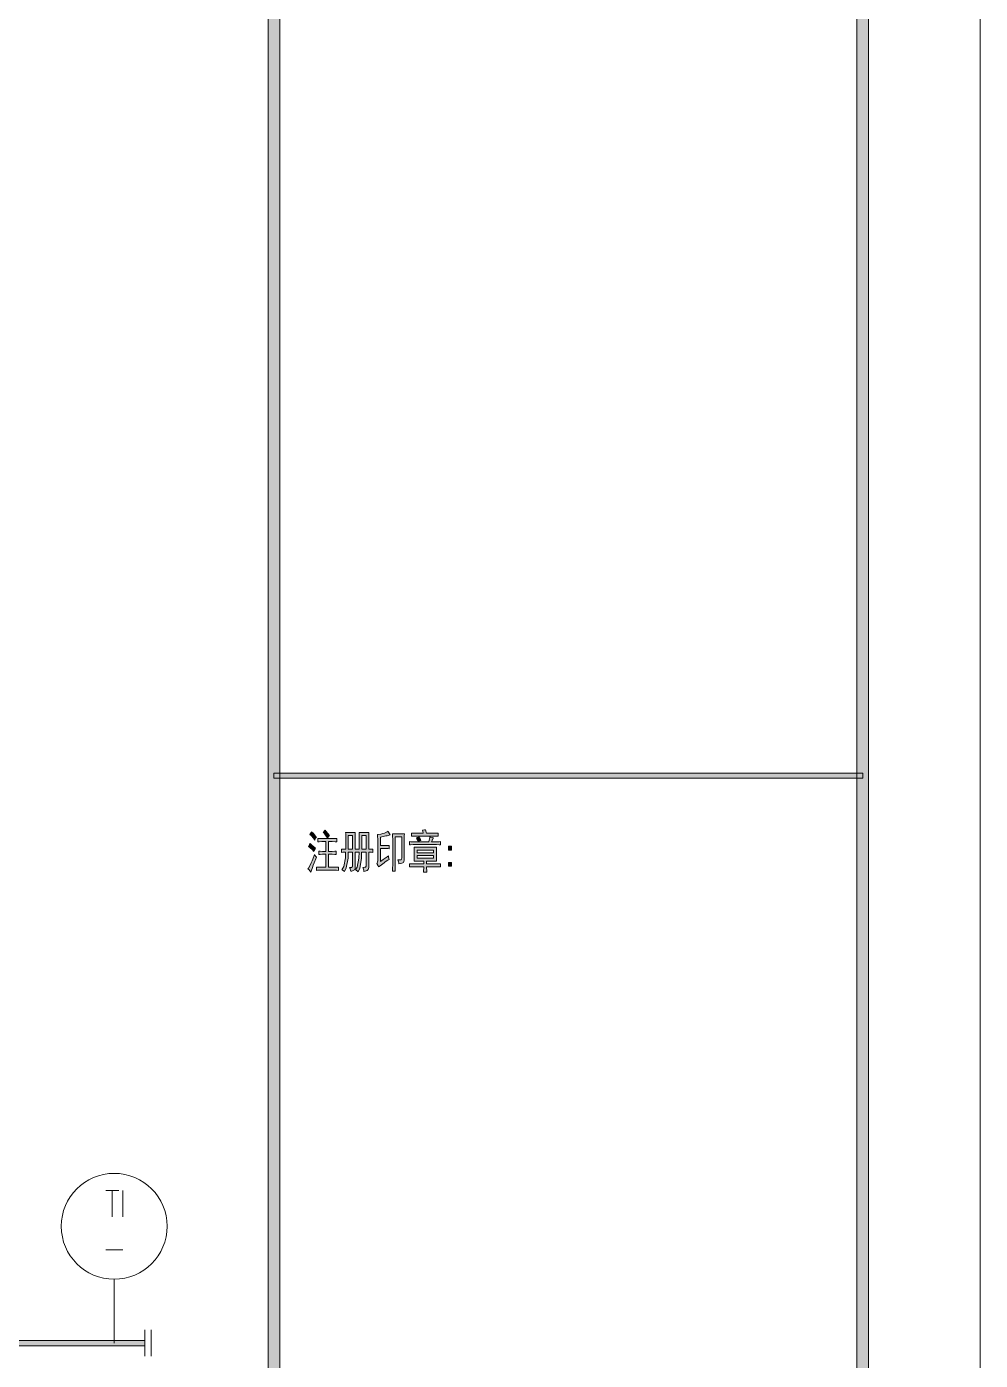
# Model space of a CAD drawing. Header units: millimetres. Extents: x 0 to 829, y 0 to 586.
# Drawn here: x 749.2 to 829.2, y 243.2 to 355 of the extents above; entities that cross this region are included whole.
import ezdxf

# ---------------------------------------------------------------- set-up
doc = ezdxf.new("R2010")
doc.units = ezdxf.units.MM

msp = doc.modelspace()

# ---------------------------------------------------------------- hatches: boundary and pattern name
h = msp.add_hatch(color=0)
h.dxf.hatch_style = 2
h.paths.add_polyline_path([(770.449028, 9.860139), (769.464778, 9.860139), (769.464778, 575.772139), (770.449028, 575.772139)])
h = msp.add_hatch(color=0)
h.dxf.hatch_style = 2
h.paths.add_polyline_path([(819.788528, 9.36625), (818.80075, 10.3505), (818.80075, 575.281778), (819.788528, 576.266028)])
h = msp.add_hatch(color=0)
h.dxf.hatch_style = 2
h.paths.add_polyline_path([(769.958667, 291.990639), (769.958667, 292.413972), (819.294639, 292.413972), (819.294639, 291.990639)])
h = msp.add_hatch(color=0)
h.dxf.hatch_style = 2
h.paths.add_polyline_path([(773.1125, 287.506833), (773.246556, 287.372778), (773.451167, 287.136417), (773.52525, 287.034111), (773.472333, 286.981194), (773.394722, 286.871833), (773.370028, 286.811861), (773.274778, 286.960028), (773.070167, 287.196389), (772.957278, 287.284583), (772.996083, 287.3375), (773.073694, 287.446861)])
h = msp.add_hatch(color=0)
h.dxf.hatch_style = 2
h.paths.add_polyline_path([(774.089694, 287.4645), (774.1285, 287.499778), (774.206111, 287.587972), (774.244917, 287.640889), (774.319, 287.55975), (774.495389, 287.323389), (774.601222, 287.168167), (774.555361, 287.122306), (774.467167, 287.027056), (774.424833, 286.974139), (774.329583, 287.129361), (774.163778, 287.372778)])
h = msp.add_hatch(color=0)
h.paths.add_polyline_path([(776.767278, 287.446861), (776.760222, 287.3375), (776.756694, 287.069389), (776.756694, 286.914167), (776.756694, 286.042806), (777.098889, 286.042806), (777.098889, 286.928278), (777.098889, 287.069389), (777.095361, 287.330444), (777.088306, 287.446861), (777.910278, 287.446861), (777.903222, 287.344556), (777.899694, 287.076444), (777.899694, 286.914167), (777.899694, 286.042806), (777.977306, 286.042806), (778.143111, 286.049861), (778.231306, 286.056917), (778.231306, 285.774694), (778.136056, 285.78175), (777.97025, 285.788806), (777.899694, 285.788806), (777.899694, 284.635222), (777.899694, 284.501167), (777.857361, 284.335361), (777.815028, 284.303611), (777.772694, 284.268333), (777.613944, 284.204833), (777.497528, 284.176611), (777.486944, 284.271861), (777.437556, 284.441194), (777.39875, 284.515278), (777.472833, 284.515278), (777.575139, 284.525861), (777.603361, 284.532917), (777.635111, 284.539972), (777.677444, 284.621111), (777.688028, 284.695194), (777.688028, 285.788806), (777.299972, 285.788806), (777.289389, 285.270222), (777.14475, 284.451778), (777.010694, 284.148389), (776.964833, 284.204833), (776.859, 284.285972), (776.799028, 284.310667), (776.933083, 284.547028), (777.077722, 285.287861), (777.088306, 285.788806), (776.756694, 285.788806), (776.756694, 284.547028), (776.756694, 284.434139), (776.703778, 284.303611), (776.650861, 284.278917), (776.597944, 284.25775), (776.470944, 284.211889), (776.400389, 284.190722), (776.38275, 284.264806), (776.333361, 284.427083), (776.298083, 284.515278), (776.365111, 284.515278), (776.456833, 284.518806), (776.481528, 284.525861), (776.506222, 284.529389), (776.537972, 284.589361), (776.545028, 284.649333), (776.545028, 285.788806), (776.188722, 285.788806), (776.178139, 285.287861), (776.022917, 284.472944), (775.878278, 284.1625), (775.828889, 284.211889), (775.716, 284.285972), (775.656028, 284.310667), (775.804194, 284.582306), (775.959417, 285.323139), (775.966472, 285.788806), (775.895917, 285.788806), (775.723056, 285.78175), (775.62075, 285.774694), (775.62075, 286.056917), (775.716, 286.049861), (775.895917, 286.042806), (775.977056, 286.042806), (775.977056, 286.900056), (775.977056, 287.062333), (775.973528, 287.3375), (775.966472, 287.446861)])
h.paths.add_polyline_path([(777.688028, 286.042806), (777.688028, 287.182278), (777.310556, 287.182278), (777.310556, 286.042806)])
h.paths.add_polyline_path([(776.545028, 286.042806), (776.545028, 287.182278), (776.188722, 287.182278), (776.188722, 286.042806)])
h = msp.add_hatch(color=0)
h.dxf.hatch_style = 2
h.paths.add_polyline_path([(779.62125, 285.182028), (779.508361, 285.115), (779.289639, 284.970361), (779.180278, 284.89275), (779.074444, 284.815139), (778.848667, 284.649333), (778.73225, 284.561139), (778.693444, 284.642278), (778.615833, 284.790444), (778.577028, 284.857472), (778.60525, 284.878639), (778.644056, 284.984472), (778.654639, 285.065611), (778.654639, 286.617833), (778.654639, 286.833028), (778.647583, 287.161111), (778.644056, 287.270472), (778.704028, 287.270472), (778.915694, 287.312806), (779.070917, 287.351611), (779.222611, 287.393944), (779.448389, 287.492722), (779.518944, 287.552694), (779.55775, 287.471556), (779.645944, 287.316333), (779.698861, 287.24225), (779.624778, 287.217556), (779.444861, 287.175222), (779.3355, 287.150528), (779.229667, 287.129361), (778.996833, 287.087028), (778.876889, 287.062333), (778.876889, 286.339139), (779.141472, 286.339139), (779.247306, 286.339139), (779.480139, 286.346194), (779.607139, 286.35325), (779.607139, 286.085139), (779.490722, 286.092194), (779.257889, 286.09925), (779.141472, 286.09925), (778.876889, 286.09925), (778.876889, 285.005639), (779.120306, 285.167917), (779.451917, 285.411333), (779.543639, 285.492472), (779.554222, 285.411333), (779.593028, 285.256111)])
h = msp.add_hatch(color=0)
h.dxf.hatch_style = 2
h.paths.add_polyline_path([(780.884194, 287.330444), (780.880667, 287.175222), (780.873611, 286.864778), (780.873611, 286.709556), (780.873611, 285.270222), (780.873611, 285.139694), (780.838333, 284.970361), (780.803056, 284.938611), (780.767778, 284.906861), (780.580806, 284.843361), (780.429111, 284.811611), (780.425583, 284.903333), (780.376194, 285.065611), (780.330333, 285.139694), (780.400889, 285.139694), (780.520833, 285.14675), (780.563167, 285.153806), (780.609028, 285.160861), (780.658417, 285.227889), (780.661944, 285.287861), (780.661944, 287.076444), (780.108083, 287.076444), (780.108083, 284.204833), (779.896417, 284.204833), (779.903472, 284.391806), (779.907, 284.776333), (779.907, 284.977417), (779.907, 286.663694), (779.907, 286.825972), (779.903472, 287.161111), (779.896417, 287.330444)])
h = msp.add_hatch(color=0)
h.dxf.hatch_style = 2
h.paths.add_polyline_path([(782.651611, 287.669111), (782.679833, 287.587972), (782.718639, 287.439806), (782.729222, 287.372778), (783.385389, 287.372778), (783.463, 287.372778), (783.62175, 287.379833), (783.706417, 287.390417), (783.706417, 287.122306), (783.62175, 287.129361), (783.466528, 287.136417), (783.395972, 287.136417), (781.8755, 287.136417), (781.773194, 287.136417), (781.586222, 287.129361), (781.4945, 287.122306), (781.4945, 287.390417), (781.607389, 287.379833), (781.790833, 287.372778), (781.861389, 287.372778), (782.461111, 287.372778), (782.461111, 287.411583), (782.432889, 287.538583), (782.408194, 287.626778), (782.457583, 287.640889), (782.577528, 287.662056)])
h = msp.add_hatch(color=0)
h.dxf.hatch_style = 2
h.paths.add_polyline_path([(772.978444, 286.515528), (773.108972, 286.402639), (773.33475, 286.205083), (773.433528, 286.116889), (773.401778, 286.063972), (773.331222, 285.929917), (773.292417, 285.848778), (773.186583, 285.975778), (772.964333, 286.190972), (772.847917, 286.279167), (772.879667, 286.3215), (772.946694, 286.441444)])
h = msp.add_hatch(color=0)
h.dxf.hatch_style = 2
h.paths.add_polyline_path([(774.735278, 286.928278), (774.841111, 286.928278), (775.084528, 286.938861), (775.222111, 286.945917), (775.222111, 286.663694), (775.073944, 286.67075), (774.834056, 286.677806), (774.745861, 286.677806), (774.523611, 286.677806), (774.523611, 285.862889), (774.735278, 285.862889), (774.827, 285.862889), (775.04925, 285.869944), (775.179778, 285.880528), (775.179778, 285.598306), (775.056306, 285.605361), (774.834056, 285.612417), (774.735278, 285.612417), (774.523611, 285.612417), (774.523611, 284.532917), (774.802306, 284.532917), (774.932833, 284.532917), (775.211528, 284.539972), (775.356167, 284.547028), (775.356167, 284.264806), (775.211528, 284.271861), (774.939889, 284.278917), (774.812889, 284.278917), (774.0015, 284.278917), (773.856861, 284.278917), (773.616972, 284.271861), (773.52525, 284.264806), (773.52525, 284.547028), (773.613444, 284.539972), (773.856861, 284.532917), (774.012083, 284.532917), (774.301361, 284.532917), (774.301361, 285.612417), (774.124972, 285.612417), (774.019139, 285.612417), (773.818056, 285.605361), (773.722806, 285.598306), (773.722806, 285.880528), (773.818056, 285.869944), (774.022667, 285.862889), (774.135556, 285.862889), (774.301361, 285.862889), (774.301361, 286.677806), (774.089694, 286.677806), (773.980333, 286.677806), (773.758083, 286.67075), (773.645194, 286.663694), (773.645194, 286.945917), (773.758083, 286.938861), (773.983861, 286.928278), (774.100278, 286.928278)])
h = msp.add_hatch(color=0)
h.dxf.hatch_style = 2
h.paths.add_polyline_path([(783.473583, 286.663694), (783.582944, 286.663694), (783.801667, 286.67075), (783.903972, 286.677806), (783.903972, 286.413222), (783.801667, 286.420278), (783.582944, 286.427333), (783.473583, 286.427333), (781.730861, 286.427333), (781.625028, 286.427333), (781.413361, 286.420278), (781.307528, 286.413222), (781.307528, 286.677806), (781.416889, 286.67075), (781.628556, 286.663694), (781.730861, 286.663694), (782.930306, 286.663694), (782.972639, 286.804806), (783.022028, 287.012944), (783.029083, 287.076444), (783.089056, 287.062333), (783.24075, 287.027056), (783.328944, 287.002361), (783.307778, 286.967083), (783.261917, 286.882417), (783.24075, 286.833028), (783.216056, 286.787167), (783.184306, 286.698972), (783.173722, 286.663694)])
h = msp.add_hatch(color=0)
h.paths.add_polyline_path([(783.582944, 286.205083), (783.579417, 286.049861), (783.572361, 285.753528), (783.572361, 285.612417), (783.572361, 285.478361), (783.579417, 285.196139), (783.582944, 285.0515), (782.750389, 285.0515), (782.750389, 284.811611), (783.463, 284.811611), (783.565306, 284.811611), (783.794611, 284.818667), (783.918083, 284.82925), (783.918083, 284.561139), (783.801667, 284.568194), (783.572361, 284.57525), (783.463, 284.57525), (782.750389, 284.57525), (782.750389, 284.465889), (782.757444, 284.243639), (782.760972, 284.13075), (782.496389, 284.13075), (782.499917, 284.243639), (782.506972, 284.465889), (782.506972, 284.57525), (781.752028, 284.57525), (781.663833, 284.57525), (781.441583, 284.568194), (781.307528, 284.561139), (781.307528, 284.82925), (781.434528, 284.818667), (781.65325, 284.811611), (781.741444, 284.811611), (782.506972, 284.811611), (782.506972, 285.0515), (781.706167, 285.0515), (781.713222, 285.196139), (781.71675, 285.485417), (781.71675, 285.626528), (781.71675, 285.767639), (781.713222, 286.056917), (781.706167, 286.205083)])
h.paths.add_polyline_path([(783.339528, 285.732361), (783.339528, 285.968722), (781.953111, 285.968722), (781.953111, 285.732361)])
h.paths.add_polyline_path([(783.339528, 285.287861), (783.339528, 285.510111), (781.953111, 285.510111), (781.953111, 285.287861)])
h = msp.add_hatch(color=0)
h.dxf.hatch_style = 2
h.paths.add_polyline_path([(781.896667, 286.98825), (781.946056, 287.012944), (782.062472, 287.055278), (782.1295, 287.076444), (782.16125, 287.002361), (782.235333, 286.854194), (782.274139, 286.783639), (782.207111, 286.758944), (782.090694, 286.716611), (782.041306, 286.691917), (782.0025, 286.773056), (781.928417, 286.921222)])
h = msp.add_hatch(color=0)
h.dxf.hatch_style = 2
h.paths.add_polyline_path([(784.838833, 285.968722), (784.581306, 285.968722), (784.581306, 286.293278), (784.838833, 286.293278)])
h = msp.add_hatch(color=0)
h.dxf.hatch_style = 2
h.paths.add_polyline_path([(773.52525, 285.376056), (773.46175, 285.242), (773.327694, 284.906861), (773.253611, 284.70225), (773.176, 284.497639), (773.073694, 284.211889), (773.045472, 284.13075), (772.992556, 284.204833), (772.869083, 284.331833), (772.802056, 284.38475), (772.862028, 284.458833), (773.003139, 284.712833), (773.08075, 284.89275), (773.158361, 285.076194), (773.295944, 285.428972), (773.355917, 285.598306), (773.394722, 285.531278), (773.479389, 285.418389)])
h = msp.add_hatch(color=0)
h.dxf.hatch_style = 2
h.paths.add_polyline_path([(784.838833, 284.607), (784.581306, 284.607), (784.581306, 284.931556), (784.838833, 284.931556)])
h = msp.add_hatch(color=0)
h.dxf.hatch_style = 2
h.paths.add_polyline_path([(92.653556, 244.425611), (92.653556, 244.870111), (759.128389, 244.870111), (759.128389, 244.425611)])

# ---------------------------------------------------------------- linework, layer by layer
at = {"color": 0, "lineweight": 0}
for points in [[(0, 0), (0, 585.632278), (829.154778, 585.632278), (829.154778, 0)], [(770.449028, 9.860139), (769.464778, 9.860139), (769.464778, 575.772139), (770.449028, 575.772139)], [(819.788528, 9.36625), (818.80075, 10.3505), (818.80075, 575.281778), (819.788528, 576.266028)], [(769.958667, 291.990639), (769.958667, 292.413972), (819.294639, 292.413972), (819.294639, 291.990639)], [(773.1125, 287.506833), (773.246556, 287.372778), (773.451167, 287.136417), (773.52525, 287.034111), (773.472333, 286.981194), (773.394722, 286.871833), (773.370028, 286.811861), (773.274778, 286.960028), (773.070167, 287.196389), (772.957278, 287.284583), (772.996083, 287.3375), (773.073694, 287.446861)], [(774.089694, 287.4645), (774.1285, 287.499778), (774.206111, 287.587972), (774.244917, 287.640889), (774.319, 287.55975), (774.495389, 287.323389), (774.601222, 287.168167), (774.555361, 287.122306), (774.467167, 287.027056), (774.424833, 286.974139), (774.329583, 287.129361), (774.163778, 287.372778)], [(776.767278, 287.446861), (776.760222, 287.3375), (776.756694, 287.069389), (776.756694, 286.914167), (776.756694, 286.042806), (777.098889, 286.042806), (777.098889, 286.928278), (777.098889, 287.069389), (777.095361, 287.330444), (777.088306, 287.446861), (777.910278, 287.446861), (777.903222, 287.344556), (777.899694, 287.076444), (777.899694, 286.914167), (777.899694, 286.042806), (777.977306, 286.042806), (778.143111, 286.049861), (778.231306, 286.056917), (778.231306, 285.774694), (778.136056, 285.78175), (777.97025, 285.788806), (777.899694, 285.788806), (777.899694, 284.635222), (777.899694, 284.501167), (777.857361, 284.335361), (777.815028, 284.303611), (777.772694, 284.268333), (777.613944, 284.204833), (777.497528, 284.176611), (777.486944, 284.271861), (777.437556, 284.441194), (777.39875, 284.515278), (777.472833, 284.515278), (777.575139, 284.525861), (777.603361, 284.532917), (777.635111, 284.539972), (777.677444, 284.621111), (777.688028, 284.695194), (777.688028, 285.788806), (777.299972, 285.788806), (777.289389, 285.270222), (777.14475, 284.451778), (777.010694, 284.148389), (776.964833, 284.204833), (776.859, 284.285972), (776.799028, 284.310667), (776.933083, 284.547028), (777.077722, 285.287861), (777.088306, 285.788806), (776.756694, 285.788806), (776.756694, 284.547028), (776.756694, 284.434139), (776.703778, 284.303611), (776.650861, 284.278917), (776.597944, 284.25775), (776.470944, 284.211889), (776.400389, 284.190722), (776.38275, 284.264806), (776.333361, 284.427083), (776.298083, 284.515278), (776.365111, 284.515278), (776.456833, 284.518806), (776.481528, 284.525861), (776.506222, 284.529389), (776.537972, 284.589361), (776.545028, 284.649333), (776.545028, 285.788806), (776.188722, 285.788806), (776.178139, 285.287861), (776.022917, 284.472944), (775.878278, 284.1625), (775.828889, 284.211889), (775.716, 284.285972), (775.656028, 284.310667), (775.804194, 284.582306), (775.959417, 285.323139), (775.966472, 285.788806), (775.895917, 285.788806), (775.723056, 285.78175), (775.62075, 285.774694), (775.62075, 286.056917), (775.716, 286.049861), (775.895917, 286.042806), (775.977056, 286.042806), (775.977056, 286.900056), (775.977056, 287.062333), (775.973528, 287.3375), (775.966472, 287.446861)], [(779.62125, 285.182028), (779.508361, 285.115), (779.289639, 284.970361), (779.180278, 284.89275), (779.074444, 284.815139), (778.848667, 284.649333), (778.73225, 284.561139), (778.693444, 284.642278), (778.615833, 284.790444), (778.577028, 284.857472), (778.60525, 284.878639), (778.644056, 284.984472), (778.654639, 285.065611), (778.654639, 286.617833), (778.654639, 286.833028), (778.647583, 287.161111), (778.644056, 287.270472), (778.704028, 287.270472), (778.915694, 287.312806), (779.070917, 287.351611), (779.222611, 287.393944), (779.448389, 287.492722), (779.518944, 287.552694), (779.55775, 287.471556), (779.645944, 287.316333), (779.698861, 287.24225), (779.624778, 287.217556), (779.444861, 287.175222), (779.3355, 287.150528), (779.229667, 287.129361), (778.996833, 287.087028), (778.876889, 287.062333), (778.876889, 286.339139), (779.141472, 286.339139), (779.247306, 286.339139), (779.480139, 286.346194), (779.607139, 286.35325), (779.607139, 286.085139), (779.490722, 286.092194), (779.257889, 286.09925), (779.141472, 286.09925), (778.876889, 286.09925), (778.876889, 285.005639), (779.120306, 285.167917), (779.451917, 285.411333), (779.543639, 285.492472), (779.554222, 285.411333), (779.593028, 285.256111)], [(780.884194, 287.330444), (780.880667, 287.175222), (780.873611, 286.864778), (780.873611, 286.709556), (780.873611, 285.270222), (780.873611, 285.139694), (780.838333, 284.970361), (780.803056, 284.938611), (780.767778, 284.906861), (780.580806, 284.843361), (780.429111, 284.811611), (780.425583, 284.903333), (780.376194, 285.065611), (780.330333, 285.139694), (780.400889, 285.139694), (780.520833, 285.14675), (780.563167, 285.153806), (780.609028, 285.160861), (780.658417, 285.227889), (780.661944, 285.287861), (780.661944, 287.076444), (780.108083, 287.076444), (780.108083, 284.204833), (779.896417, 284.204833), (779.903472, 284.391806), (779.907, 284.776333), (779.907, 284.977417), (779.907, 286.663694), (779.907, 286.825972), (779.903472, 287.161111), (779.896417, 287.330444)], [(782.651611, 287.669111), (782.679833, 287.587972), (782.718639, 287.439806), (782.729222, 287.372778), (783.385389, 287.372778), (783.463, 287.372778), (783.62175, 287.379833), (783.706417, 287.390417), (783.706417, 287.122306), (783.62175, 287.129361), (783.466528, 287.136417), (783.395972, 287.136417), (781.8755, 287.136417), (781.773194, 287.136417), (781.586222, 287.129361), (781.4945, 287.122306), (781.4945, 287.390417), (781.607389, 287.379833), (781.790833, 287.372778), (781.861389, 287.372778), (782.461111, 287.372778), (782.461111, 287.411583), (782.432889, 287.538583), (782.408194, 287.626778), (782.457583, 287.640889), (782.577528, 287.662056)], [(772.978444, 286.515528), (773.108972, 286.402639), (773.33475, 286.205083), (773.433528, 286.116889), (773.401778, 286.063972), (773.331222, 285.929917), (773.292417, 285.848778), (773.186583, 285.975778), (772.964333, 286.190972), (772.847917, 286.279167), (772.879667, 286.3215), (772.946694, 286.441444)], [(774.735278, 286.928278), (774.841111, 286.928278), (775.084528, 286.938861), (775.222111, 286.945917), (775.222111, 286.663694), (775.073944, 286.67075), (774.834056, 286.677806), (774.745861, 286.677806), (774.523611, 286.677806), (774.523611, 285.862889), (774.735278, 285.862889), (774.827, 285.862889), (775.04925, 285.869944), (775.179778, 285.880528), (775.179778, 285.598306), (775.056306, 285.605361), (774.834056, 285.612417), (774.735278, 285.612417), (774.523611, 285.612417), (774.523611, 284.532917), (774.802306, 284.532917), (774.932833, 284.532917), (775.211528, 284.539972), (775.356167, 284.547028), (775.356167, 284.264806), (775.211528, 284.271861), (774.939889, 284.278917), (774.812889, 284.278917), (774.0015, 284.278917), (773.856861, 284.278917), (773.616972, 284.271861), (773.52525, 284.264806), (773.52525, 284.547028), (773.613444, 284.539972), (773.856861, 284.532917), (774.012083, 284.532917), (774.301361, 284.532917), (774.301361, 285.612417), (774.124972, 285.612417), (774.019139, 285.612417), (773.818056, 285.605361), (773.722806, 285.598306), (773.722806, 285.880528), (773.818056, 285.869944), (774.022667, 285.862889), (774.135556, 285.862889), (774.301361, 285.862889), (774.301361, 286.677806), (774.089694, 286.677806), (773.980333, 286.677806), (773.758083, 286.67075), (773.645194, 286.663694), (773.645194, 286.945917), (773.758083, 286.938861), (773.983861, 286.928278), (774.100278, 286.928278)], [(776.545028, 286.042806), (776.545028, 287.182278), (776.188722, 287.182278), (776.188722, 286.042806)], [(777.688028, 286.042806), (777.688028, 287.182278), (777.310556, 287.182278), (777.310556, 286.042806)], [(783.473583, 286.663694), (783.582944, 286.663694), (783.801667, 286.67075), (783.903972, 286.677806), (783.903972, 286.413222), (783.801667, 286.420278), (783.582944, 286.427333), (783.473583, 286.427333), (781.730861, 286.427333), (781.625028, 286.427333), (781.413361, 286.420278), (781.307528, 286.413222), (781.307528, 286.677806), (781.416889, 286.67075), (781.628556, 286.663694), (781.730861, 286.663694), (782.930306, 286.663694), (782.972639, 286.804806), (783.022028, 287.012944), (783.029083, 287.076444), (783.089056, 287.062333), (783.24075, 287.027056), (783.328944, 287.002361), (783.307778, 286.967083), (783.261917, 286.882417), (783.24075, 286.833028), (783.216056, 286.787167), (783.184306, 286.698972), (783.173722, 286.663694)], [(783.582944, 286.205083), (783.579417, 286.049861), (783.572361, 285.753528), (783.572361, 285.612417), (783.572361, 285.478361), (783.579417, 285.196139), (783.582944, 285.0515), (782.750389, 285.0515), (782.750389, 284.811611), (783.463, 284.811611), (783.565306, 284.811611), (783.794611, 284.818667), (783.918083, 284.82925), (783.918083, 284.561139), (783.801667, 284.568194), (783.572361, 284.57525), (783.463, 284.57525), (782.750389, 284.57525), (782.750389, 284.465889), (782.757444, 284.243639), (782.760972, 284.13075), (782.496389, 284.13075), (782.499917, 284.243639), (782.506972, 284.465889), (782.506972, 284.57525), (781.752028, 284.57525), (781.663833, 284.57525), (781.441583, 284.568194), (781.307528, 284.561139), (781.307528, 284.82925), (781.434528, 284.818667), (781.65325, 284.811611), (781.741444, 284.811611), (782.506972, 284.811611), (782.506972, 285.0515), (781.706167, 285.0515), (781.713222, 285.196139), (781.71675, 285.485417), (781.71675, 285.626528), (781.71675, 285.767639), (781.713222, 286.056917), (781.706167, 286.205083)], [(781.896667, 286.98825), (781.946056, 287.012944), (782.062472, 287.055278), (782.1295, 287.076444), (782.16125, 287.002361), (782.235333, 286.854194), (782.274139, 286.783639), (782.207111, 286.758944), (782.090694, 286.716611), (782.041306, 286.691917), (782.0025, 286.773056), (781.928417, 286.921222)], [(784.838833, 285.968722), (784.581306, 285.968722), (784.581306, 286.293278), (784.838833, 286.293278)], [(773.52525, 285.376056), (773.46175, 285.242), (773.327694, 284.906861), (773.253611, 284.70225), (773.176, 284.497639), (773.073694, 284.211889), (773.045472, 284.13075), (772.992556, 284.204833), (772.869083, 284.331833), (772.802056, 284.38475), (772.862028, 284.458833), (773.003139, 284.712833), (773.08075, 284.89275), (773.158361, 285.076194), (773.295944, 285.428972), (773.355917, 285.598306), (773.394722, 285.531278), (773.479389, 285.418389)], [(783.339528, 285.732361), (783.339528, 285.968722), (781.953111, 285.968722), (781.953111, 285.732361)], [(783.339528, 285.287861), (783.339528, 285.510111), (781.953111, 285.510111), (781.953111, 285.287861)], [(784.838833, 284.607), (784.581306, 284.607), (784.581306, 284.931556), (784.838833, 284.931556)], [(92.653556, 244.425611), (92.653556, 244.870111), (759.128389, 244.870111), (759.128389, 244.425611)]]:
    msp.add_lwpolyline(points, close=True, dxfattribs=at)
for points in [[(755.858139, 257.436056), (756.965861, 257.436056)], [(756.412, 257.436056), (756.412, 255.217083)], [(757.283361, 255.217083), (757.283361, 257.436056)], [(755.858139, 252.468944), (757.283361, 252.468944)], [(756.57075, 244.647861), (756.57075, 250.003028)], [(759.128389, 243.540139), (759.128389, 245.759111)], [(759.661083, 243.540139), (759.661083, 245.759111)]]:
    msp.add_lwpolyline(points, dxfattribs=at)
msp.add_circle((756.568986, 254.439208), 4.436181, dxfattribs=at)

doc.saveas('drawing.dxf')
